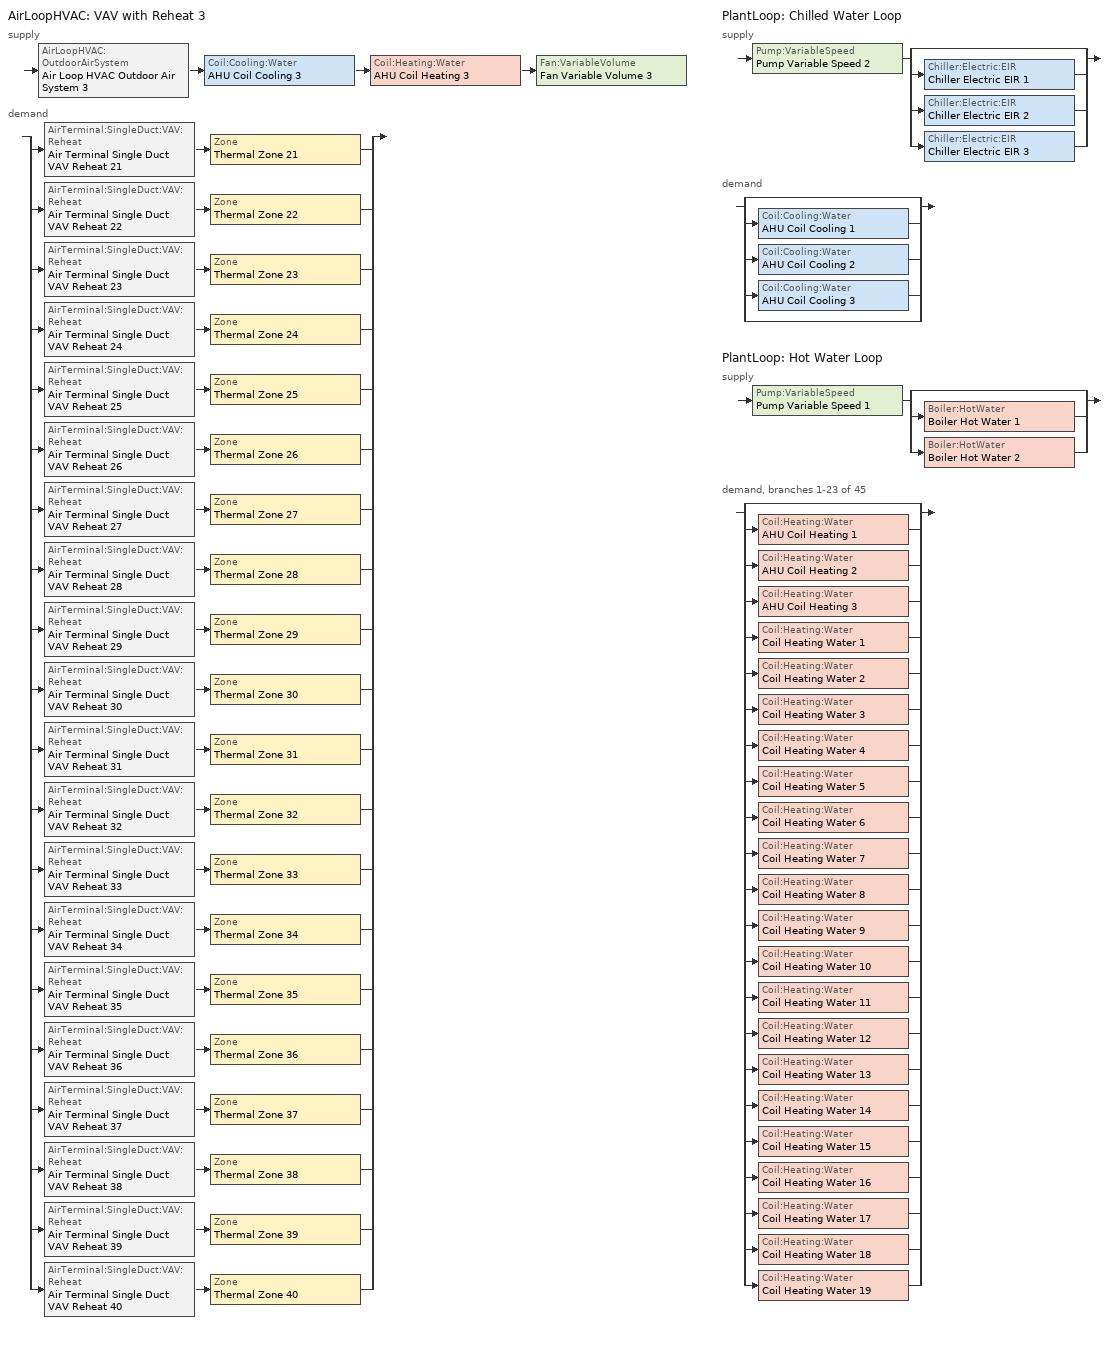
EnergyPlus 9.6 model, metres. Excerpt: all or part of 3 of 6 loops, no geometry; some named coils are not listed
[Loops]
AirLoopHVAC 'VAV with Reheat 3'
 supply: AirLoopHVAC:OutdoorAirSystem 'Air Loop HVAC Outdoor Air System 3' > Coil:Cooling:Water 'AHU Coil Cooling 3' > Coil:Heating:Water 'AHU Coil Heating 3' > Fan:VariableVolume 'Fan Variable Volume 3'
 demand: split
  | AirTerminal:SingleDuct:VAV:Reheat 'Air Terminal Single Duct VAV Reheat 21' > Zone 'Thermal Zone 21'
  | AirTerminal:SingleDuct:VAV:Reheat 'Air Terminal Single Duct VAV Reheat 22' > Zone 'Thermal Zone 22'
  | AirTerminal:SingleDuct:VAV:Reheat 'Air Terminal Single Duct VAV Reheat 23' > Zone 'Thermal Zone 23'
  | AirTerminal:SingleDuct:VAV:Reheat 'Air Terminal Single Duct VAV Reheat 24' > Zone 'Thermal Zone 24'
  | AirTerminal:SingleDuct:VAV:Reheat 'Air Terminal Single Duct VAV Reheat 25' > Zone 'Thermal Zone 25'
  | AirTerminal:SingleDuct:VAV:Reheat 'Air Terminal Single Duct VAV Reheat 26' > Zone 'Thermal Zone 26'
  | AirTerminal:SingleDuct:VAV:Reheat 'Air Terminal Single Duct VAV Reheat 27' > Zone 'Thermal Zone 27'
  | AirTerminal:SingleDuct:VAV:Reheat 'Air Terminal Single Duct VAV Reheat 28' > Zone 'Thermal Zone 28'
  | AirTerminal:SingleDuct:VAV:Reheat 'Air Terminal Single Duct VAV Reheat 29' > Zone 'Thermal Zone 29'
  | AirTerminal:SingleDuct:VAV:Reheat 'Air Terminal Single Duct VAV Reheat 30' > Zone 'Thermal Zone 30'
  | AirTerminal:SingleDuct:VAV:Reheat 'Air Terminal Single Duct VAV Reheat 31' > Zone 'Thermal Zone 31'
  | AirTerminal:SingleDuct:VAV:Reheat 'Air Terminal Single Duct VAV Reheat 32' > Zone 'Thermal Zone 32'
  | AirTerminal:SingleDuct:VAV:Reheat 'Air Terminal Single Duct VAV Reheat 33' > Zone 'Thermal Zone 33'
  | AirTerminal:SingleDuct:VAV:Reheat 'Air Terminal Single Duct VAV Reheat 34' > Zone 'Thermal Zone 34'
  | AirTerminal:SingleDuct:VAV:Reheat 'Air Terminal Single Duct VAV Reheat 35' > Zone 'Thermal Zone 35'
  | AirTerminal:SingleDuct:VAV:Reheat 'Air Terminal Single Duct VAV Reheat 36' > Zone 'Thermal Zone 36'
  | AirTerminal:SingleDuct:VAV:Reheat 'Air Terminal Single Duct VAV Reheat 37' > Zone 'Thermal Zone 37'
  | AirTerminal:SingleDuct:VAV:Reheat 'Air Terminal Single Duct VAV Reheat 38' > Zone 'Thermal Zone 38'
  | AirTerminal:SingleDuct:VAV:Reheat 'Air Terminal Single Duct VAV Reheat 39' > Zone 'Thermal Zone 39'
  | AirTerminal:SingleDuct:VAV:Reheat 'Air Terminal Single Duct VAV Reheat 40' > Zone 'Thermal Zone 40'
PlantLoop 'Chilled Water Loop'
 supply: Pump:VariableSpeed 'Pump Variable Speed 2' > split
  | bypass
  | Chiller:Electric:EIR 'Chiller Electric EIR 1'
  | Chiller:Electric:EIR 'Chiller Electric EIR 2'
  | Chiller:Electric:EIR 'Chiller Electric EIR 3'
 demand: split
  | bypass
  | Coil:Cooling:Water 'AHU Coil Cooling 1'
  | Coil:Cooling:Water 'AHU Coil Cooling 2'
  | Coil:Cooling:Water 'AHU Coil Cooling 3'
  | bypass
PlantLoop 'Hot Water Loop'
 supply: Pump:VariableSpeed 'Pump Variable Speed 1' > split
  | bypass
  | Boiler:HotWater 'Boiler Hot Water 1'
  | Boiler:HotWater 'Boiler Hot Water 2'
 demand, branches 1-23 of 45: split
  | bypass
  | Coil:Heating:Water 'AHU Coil Heating 1'
  | Coil:Heating:Water 'AHU Coil Heating 2'
  | Coil:Heating:Water 'AHU Coil Heating 3'
  | Coil:Heating:Water 'Coil Heating Water 1'
  | Coil:Heating:Water 'Coil Heating Water 2'
  | Coil:Heating:Water 'Coil Heating Water 3'
  | Coil:Heating:Water 'Coil Heating Water 4'
  | Coil:Heating:Water 'Coil Heating Water 5'
  | Coil:Heating:Water 'Coil Heating Water 6'
  | Coil:Heating:Water 'Coil Heating Water 7'
  | Coil:Heating:Water 'Coil Heating Water 8'
  | Coil:Heating:Water 'Coil Heating Water 9'
  | Coil:Heating:Water 'Coil Heating Water 10'
  | Coil:Heating:Water 'Coil Heating Water 11'
  | Coil:Heating:Water 'Coil Heating Water 12'
  | Coil:Heating:Water 'Coil Heating Water 13'
  | Coil:Heating:Water 'Coil Heating Water 14'
  | Coil:Heating:Water 'Coil Heating Water 15'
  | Coil:Heating:Water 'Coil Heating Water 16'
  | Coil:Heating:Water 'Coil Heating Water 17'
  | Coil:Heating:Water 'Coil Heating Water 18'
  | Coil:Heating:Water 'Coil Heating Water 19'
[Controller:MechanicalVentilation]
Controller Mechanical Ventilation 3: Availability Schedule=Always On Discrete; Demand Controlled Ventilation=No; System Outdoor Air Method=ZoneSum; Zone or ZoneList Name 1=Thermal Zone 21; Design Specification Outdoor Air Object Name 1=Ventilation 21; Zone or ZoneList Name 2=Thermal Zone 22; Design Specification Outdoor Air Object Name 2=Ventilation 22; Zone or ZoneList Name 3=Thermal Zone 23; Design Specification Outdoor Air Object Name 3=Ventilation 23; Zone or ZoneList Name 4=Thermal Zone 24; Design Specification Outdoor Air Object Name 4=Ventilation 24; Zone or ZoneList Name 5=Thermal Zone 25; Design Specification Outdoor Air Object Name 5=Ventilation 25; Zone or ZoneList Name 6=Thermal Zone 26; Design Specification Outdoor Air Object Name 6=Ventilation 26; Zone or ZoneList Name 7=Thermal Zone 27; Design Specification Outdoor Air Object Name 7=Ventilation 27; Zone or ZoneList Name 8=Thermal Zone 28; Design Specification Outdoor Air Object Name 8=Ventilation 28; Zone or ZoneList Name 9=Thermal Zone 29; Design Specification Outdoor Air Object Name 9=Ventilation 29; Zone or ZoneList Name 10=Thermal Zone 30; Design Specification Outdoor Air Object Name 10=Ventilation 30; Zone or ZoneList Name 11=Thermal Zone 31; Design Specification Outdoor Air Object Name 11=Ventilation 31; Zone or ZoneList Name 12=Thermal Zone 32; Design Specification Outdoor Air Object Name 12=Ventilation 32; Zone or ZoneList Name 13=Thermal Zone 33; Design Specification Outdoor Air Object Name 13=Ventilation 33; Zone or ZoneList Name 14=Thermal Zone 34; Design Specification Outdoor Air Object Name 14=Ventilation 34; Zone or ZoneList Name 15=Thermal Zone 35; Design Specification Outdoor Air Object Name 15=Ventilation 35; Zone or ZoneList Name 16=Thermal Zone 36; Design Specification Outdoor Air Object Name 16=Ventilation 36; Zone or ZoneList Name 17=Thermal Zone 37; Design Specification Outdoor Air Object Name 17=Ventilation 37; Zone or ZoneList Name 18=Thermal Zone 38; Design Specification Outdoor Air Object Name 18=Ventilation 38; Zone or ZoneList Name 19=Thermal Zone 39; Design Specification Outdoor Air Object Name 19=Ventilation 39; Zone or ZoneList Name 20=Thermal Zone 40; Design Specification Outdoor Air Object Name 20=Ventilation 40
[AirLoopHVAC]
VAV with Reheat 3: Design Supply Air Flow Rate m3/s=AutoSize; Design Return Air Flow Fraction of Supply Air Flow=1
[Sizing:System]
VAV with Reheat 3: Type of Load to Size On=Sensible; Design Outdoor Air Flow Rate m3/s=Autosize; Central Heating Maximum System Air Flow Ratio=0.3; Preheat Design Temperature C=7; Preheat Design Humidity Ratio kgWater/kgDryAir=0.008; Precool Design Temperature C=12.8; Precool Design Humidity Ratio kgWater/kgDryAir=0.008; Central Cooling Design Supply Air Temperature C=11.5; Central Heating Design Supply Air Temperature C=11.5; Type of Zone Sum to Use=NonCoincident; 100% Outdoor Air in Cooling=Yes; 100% Outdoor Air in Heating=Yes; Central Cooling Design Supply Air Humidity Ratio kgWater/kgDryAir=0.0085; Central Heating Design Supply Air Humidity Ratio kgWater/kgDryAir=0.008; Cooling Supply Air Flow Rate Method=DesignDay; Cooling Supply Air Flow Rate m3/s=0; Cooling Supply Air Flow Rate Per Floor Area m3/s-m2=0.00996765; Cooling Fraction of Autosized Cooling Supply Air Flow Rate=1; Cooling Supply Air Flow Rate Per Unit Cooling Capacity m3/s-W=3.94755e-05; Heating Supply Air Flow Rate Method=DesignDay; Heating Supply Air Flow Rate m3/s=0; Heating Supply Air Flow Rate Per Floor Area m3/s-m2=0.00996765; Heating Fraction of Autosized Heating Supply Air Flow Rate=1; Heating Fraction of Autosized Cooling Supply Air Flow Rate=1; Heating Supply Air Flow Rate Per Unit Heating Capacity m3/s-W=3.15882e-05; System Outdoor Air Method=ZoneSum; Zone Maximum Outdoor Air Fraction dimensionless=1; Cooling Design Capacity Method=CoolingDesignCapacity; Cooling Design Capacity W=Autosize; Cooling Design Capacity Per Floor Area W/m2=234.7; Fraction of Autosized Cooling Design Capacity=1; Heating Design Capacity Method=HeatingDesignCapacity; Heating Design Capacity W=Autosize; Heating Design Capacity Per Floor Area W/m2=157; Fraction of Autosized Heating Design Capacity=1; Central Cooling Capacity Control Method=OnOff; Occupant Diversity=Autosize
[Controller:WaterCoil] Control Variable=Temperature; Actuator Variable=Flow; Controller Convergence Tolerance deltaC=Autosize; Maximum Actuated Flow m3/s=Autosize; Minimum Actuated Flow m3/s=0
Name | Action
Controller Water Coil Cooling 3 | Reverse
Controller Water Coil Heating 3 | Normal
[Controller:OutdoorAir]
Controller Outdoor Air 3: Minimum Outdoor Air Flow Rate m3/s=0; Maximum Outdoor Air Flow Rate m3/s=Autosize; Economizer Control Type=DifferentialEnthalpy; Economizer Control Action Type=ModulateFlow; Economizer Maximum Limit Dry-Bulb Temperature C=28; Economizer Maximum Limit Enthalpy J/kg=64000; Economizer Minimum Limit Dry-Bulb Temperature C=-100; Lockout Type=NoLockout; Minimum Limit Type=FixedMinimum; Mechanical Ventilation Controller=Controller Mechanical Ventilation 3; High Humidity Control=No; Control High Indoor Humidity Based on Outdoor Humidity Ratio=Yes; Heat Recovery Bypass Control Type=BypassWhenWithinEconomizerLimits
[SetpointManager:MixedAir] Control Variable=Temperature
Name | Setpoint Node or NodeList
Node Air Deck Mixed 3 OS Default SPM | Node Air Deck Mixed 3
Node Air Deck Cooling 3 OS Default SPM | Node Air Deck Cooling 3
Node Air Deck Heating 3 OS Default SPM | Node Air Deck Heating 3
[Coil:Cooling:Water]
AHU Coil Cooling 3: Availability Schedule=Always On Discrete; Design Water Flow Rate m3/s=Autosize; Design Air Flow Rate m3/s=Autosize; Design Inlet Water Temperature C=Autosize; Design Inlet Air Temperature C=Autosize; Design Outlet Air Temperature C=Autosize; Design Inlet Air Humidity Ratio kgWater/kgDryAir=Autosize; Design Outlet Air Humidity Ratio kgWater/kgDryAir=Autosize; Type of Analysis=SimpleAnalysis; Heat Exchanger Configuration=CrossFlow
[Coil:Heating:Water] Availability Schedule=Always On Discrete; U-Factor Times Area Value W/K=Autosize; Maximum Water Flow Rate m3/s=Autosize; Performance Input Method=UFactorTimesAreaAndDesignWaterFlowRate; Rated Capacity W=Autosize; Rated Inlet Water Temperature C=82.2; Rated Inlet Air Temperature C=16.6; Rated Outlet Water Temperature C=71.1; Rated Outlet Air Temperature C=32.2; Rated Ratio for Air and Water Convection=0.5
AHU Coil Heating 3; Coil Heating Water 1; Coil Heating Water 2; Coil Heating Water 3; Coil Heating Water 4; Coil Heating Water 5; Coil Heating Water 6; Coil Heating Water 7; Coil Heating Water 8; Coil Heating Water 9; Coil Heating Water 10; Coil Heating Water 11; Coil Heating Water 12; Coil Heating Water 13; Coil Heating Water 14; Coil Heating Water 15; Coil Heating Water 16; Coil Heating Water 17; Coil Heating Water 18; Coil Heating Water 19
[Fan:VariableVolume]
Fan Variable Volume 3: Availability Schedule=Always On Discrete; Fan Total Efficiency=0.64; Pressure Rise Pa=470; Maximum Flow Rate m3/s=Autosize; Fan Power Minimum Flow Rate Input Method=FixedFlowRate; Fan Power Minimum Flow Fraction=0; Fan Power Minimum Air Flow Rate m3/s=0; Motor Efficiency=0.93; Motor In Airstream Fraction=1; Fan Power Coefficient 1=0.0407599; Fan Power Coefficient 2=0.088045; Fan Power Coefficient 3=-0.0729261; Fan Power Coefficient 4=0.94374; Fan Power Coefficient 5=0
[SetpointManager:Scheduled] Control Variable=Temperature
Name | Schedule | Setpoint Node or NodeList
Setpoint Manager Scheduled Air Duck 3 | Deck_Temperature 3 | Node Air Deck Supply 3
Setpoint Manager Scheduled Chilled Water Duck | Chilled_Water_Temperature | Node Chilled Water Deck Supply
Setpoint Manager Scheduled Hot Water Duck | Hot_Water_Temperature | Node Hot Water Deck Supply
[ZoneControl:Thermostat] Temperature Difference Between Cutout And Setpoint deltaC=0
Name | Zone or ZoneList | Control Type Schedule | Control 1
Thermal Zone 21 Thermostat | Thermal Zone 21 | Thermal Zone 21 Thermostat Schedule | Thermostat Setpoint Dual Setpoint 21
Thermal Zone 22 Thermostat | Thermal Zone 22 | Thermal Zone 22 Thermostat Schedule | Thermostat Setpoint Dual Setpoint 22
Thermal Zone 23 Thermostat | Thermal Zone 23 | Thermal Zone 23 Thermostat Schedule | Thermostat Setpoint Dual Setpoint 23
Thermal Zone 24 Thermostat | Thermal Zone 24 | Thermal Zone 24 Thermostat Schedule | Thermostat Setpoint Dual Setpoint 24
Thermal Zone 25 Thermostat | Thermal Zone 25 | Thermal Zone 25 Thermostat Schedule | Thermostat Setpoint Dual Setpoint 25
Thermal Zone 26 Thermostat | Thermal Zone 26 | Thermal Zone 26 Thermostat Schedule | Thermostat Setpoint Dual Setpoint 26
Thermal Zone 27 Thermostat | Thermal Zone 27 | Thermal Zone 27 Thermostat Schedule | Thermostat Setpoint Dual Setpoint 27
Thermal Zone 28 Thermostat | Thermal Zone 28 | Thermal Zone 28 Thermostat Schedule | Thermostat Setpoint Dual Setpoint 28
Thermal Zone 29 Thermostat | Thermal Zone 29 | Thermal Zone 29 Thermostat Schedule | Thermostat Setpoint Dual Setpoint 29
Thermal Zone 30 Thermostat | Thermal Zone 30 | Thermal Zone 30 Thermostat Schedule | Thermostat Setpoint Dual Setpoint 30
Thermal Zone 31 Thermostat | Thermal Zone 31 | Thermal Zone 31 Thermostat Schedule | Thermostat Setpoint Dual Setpoint 31
Thermal Zone 32 Thermostat | Thermal Zone 32 | Thermal Zone 32 Thermostat Schedule | Thermostat Setpoint Dual Setpoint 32
Thermal Zone 33 Thermostat | Thermal Zone 33 | Thermal Zone 33 Thermostat Schedule | Thermostat Setpoint Dual Setpoint 33
Thermal Zone 34 Thermostat | Thermal Zone 34 | Thermal Zone 34 Thermostat Schedule | Thermostat Setpoint Dual Setpoint 34
Thermal Zone 35 Thermostat | Thermal Zone 35 | Thermal Zone 35 Thermostat Schedule | Thermostat Setpoint Dual Setpoint 35
Thermal Zone 36 Thermostat | Thermal Zone 36 | Thermal Zone 36 Thermostat Schedule | Thermostat Setpoint Dual Setpoint 36
Thermal Zone 37 Thermostat | Thermal Zone 37 | Thermal Zone 37 Thermostat Schedule | Thermostat Setpoint Dual Setpoint 37
Thermal Zone 38 Thermostat | Thermal Zone 38 | Thermal Zone 38 Thermostat Schedule | Thermostat Setpoint Dual Setpoint 38
Thermal Zone 39 Thermostat | Thermal Zone 39 | Thermal Zone 39 Thermostat Schedule | Thermostat Setpoint Dual Setpoint 39
Thermal Zone 40 Thermostat | Thermal Zone 40 | Thermal Zone 40 Thermostat Schedule | Thermostat Setpoint Dual Setpoint 40
[ThermostatSetpoint:DualSetpoint]
Name | Heating Setpoint Temperature Schedule | Cooling Setpoint Temperature Schedule
Thermostat Setpoint Dual Setpoint 21 | HtgSetp 21 | ClgSetp 21
Thermostat Setpoint Dual Setpoint 22 | HtgSetp 22 | ClgSetp 22
Thermostat Setpoint Dual Setpoint 23 | HtgSetp 23 | ClgSetp 23
Thermostat Setpoint Dual Setpoint 24 | HtgSetp 24 | ClgSetp 24
Thermostat Setpoint Dual Setpoint 25 | HtgSetp 25 | ClgSetp 25
Thermostat Setpoint Dual Setpoint 26 | HtgSetp 26 | ClgSetp 26
Thermostat Setpoint Dual Setpoint 27 | HtgSetp 27 | ClgSetp 27
Thermostat Setpoint Dual Setpoint 28 | HtgSetp 28 | ClgSetp 28
Thermostat Setpoint Dual Setpoint 29 | HtgSetp 29 | ClgSetp 29
Thermostat Setpoint Dual Setpoint 30 | HtgSetp 30 | ClgSetp 30
Thermostat Setpoint Dual Setpoint 31 | HtgSetp 31 | ClgSetp 31
Thermostat Setpoint Dual Setpoint 32 | HtgSetp 32 | ClgSetp 32
Thermostat Setpoint Dual Setpoint 33 | HtgSetp 33 | ClgSetp 33
Thermostat Setpoint Dual Setpoint 34 | HtgSetp 34 | ClgSetp 34
Thermostat Setpoint Dual Setpoint 35 | HtgSetp 35 | ClgSetp 35
Thermostat Setpoint Dual Setpoint 36 | HtgSetp 36 | ClgSetp 36
Thermostat Setpoint Dual Setpoint 37 | HtgSetp 37 | ClgSetp 37
Thermostat Setpoint Dual Setpoint 38 | HtgSetp 38 | ClgSetp 38
Thermostat Setpoint Dual Setpoint 39 | HtgSetp 39 | ClgSetp 39
Thermostat Setpoint Dual Setpoint 40 | HtgSetp 40 | ClgSetp 40
[AirTerminal:SingleDuct:VAV:Reheat] Availability Schedule=Always On Discrete; Maximum Air Flow Rate m3/s=Autosize; Zone Minimum Air Flow Input Method=Constant; Constant Minimum Air Flow Fraction=0.3; Fixed Minimum Air Flow Rate m3/s=0; Maximum Hot Water or Steam Flow Rate m3/s=Autosize; Minimum Hot Water or Steam Flow Rate m3/s=0; Convergence Tolerance=0.001; Damper Heating Action=Normal; Maximum Flow per Zone Floor Area During Reheat m3/s-m2=Autocalculate; Maximum Flow Fraction During Reheat=Autocalculate; Maximum Reheat Air Temperature C=35
Name | Reheat Coil
Air Terminal Single Duct VAV Reheat 21 | Coil Heating Water 21
Air Terminal Single Duct VAV Reheat 22 | Coil Heating Water 22
Air Terminal Single Duct VAV Reheat 23 | Coil Heating Water 23
Air Terminal Single Duct VAV Reheat 24 | Coil Heating Water 24
Air Terminal Single Duct VAV Reheat 25 | Coil Heating Water 25
Air Terminal Single Duct VAV Reheat 26 | Coil Heating Water 26
Air Terminal Single Duct VAV Reheat 27 | Coil Heating Water 27
Air Terminal Single Duct VAV Reheat 28 | Coil Heating Water 28
Air Terminal Single Duct VAV Reheat 29 | Coil Heating Water 29
Air Terminal Single Duct VAV Reheat 30 | Coil Heating Water 30
Air Terminal Single Duct VAV Reheat 31 | Coil Heating Water 31
Air Terminal Single Duct VAV Reheat 32 | Coil Heating Water 32
Air Terminal Single Duct VAV Reheat 33 | Coil Heating Water 33
Air Terminal Single Duct VAV Reheat 34 | Coil Heating Water 34
Air Terminal Single Duct VAV Reheat 35 | Coil Heating Water 35
Air Terminal Single Duct VAV Reheat 36 | Coil Heating Water 36
Air Terminal Single Duct VAV Reheat 37 | Coil Heating Water 37
Air Terminal Single Duct VAV Reheat 38 | Coil Heating Water 38
Air Terminal Single Duct VAV Reheat 39 | Coil Heating Water 39
Air Terminal Single Duct VAV Reheat 40 | Coil Heating Water 40
[Zone equipment]
Thermal Zone 21: Air Terminal Single Duct VAV Reheat 21
Thermal Zone 22: Air Terminal Single Duct VAV Reheat 22
Thermal Zone 23: Air Terminal Single Duct VAV Reheat 23
Thermal Zone 24: Air Terminal Single Duct VAV Reheat 24
Thermal Zone 25: Air Terminal Single Duct VAV Reheat 25
Thermal Zone 26: Air Terminal Single Duct VAV Reheat 26
Thermal Zone 27: Air Terminal Single Duct VAV Reheat 27
Thermal Zone 28: Air Terminal Single Duct VAV Reheat 28
Thermal Zone 29: Air Terminal Single Duct VAV Reheat 29
Thermal Zone 30: Air Terminal Single Duct VAV Reheat 30
Thermal Zone 31: Air Terminal Single Duct VAV Reheat 31
Thermal Zone 32: Air Terminal Single Duct VAV Reheat 32
Thermal Zone 33: Air Terminal Single Duct VAV Reheat 33
Thermal Zone 34: Air Terminal Single Duct VAV Reheat 34
Thermal Zone 35: Air Terminal Single Duct VAV Reheat 35
Thermal Zone 36: Air Terminal Single Duct VAV Reheat 36
Thermal Zone 37: Air Terminal Single Duct VAV Reheat 37
Thermal Zone 38: Air Terminal Single Duct VAV Reheat 38
Thermal Zone 39: Air Terminal Single Duct VAV Reheat 39
Thermal Zone 40: Air Terminal Single Duct VAV Reheat 40
[Sizing:Zone] Zone Cooling Design Supply Air Temperature Input Method=SupplyAirTemperature; Zone Cooling Design Supply Air Temperature C=11.5; Zone Cooling Design Supply Air Temperature Difference deltaC=11.11; Zone Heating Design Supply Air Temperature Input Method=SupplyAirTemperature; Zone Heating Design Supply Air Temperature C=37.6; Zone Heating Design Supply Air Temperature Difference deltaC=11.11; Zone Cooling Design Supply Air Humidity Ratio kgWater/kgDryAir=0.0085; Zone Heating Design Supply Air Humidity Ratio kgWater/kgDryAir=0.008; Cooling Design Air Flow Method=DesignDay; Cooling Design Air Flow Rate m3/s=0; Cooling Minimum Air Flow per Zone Floor Area m3/s-m2=0.000762; Cooling Minimum Air Flow m3/s=0; Cooling Minimum Air Flow Fraction=0; Heating Design Air Flow Method=DesignDay; Heating Design Air Flow Rate m3/s=0; Heating Maximum Air Flow per Zone Floor Area m3/s-m2=0.002032; Heating Maximum Air Flow m3/s=0.141576; Heating Maximum Air Flow Fraction=0.3; Account for Dedicated Outdoor Air System=No
Name | Design Specification Outdoor Air Object
Thermal Zone 21 | Ventilation 21
Thermal Zone 22 | Ventilation 22
Thermal Zone 23 | Ventilation 23
Thermal Zone 24 | Ventilation 24
Thermal Zone 25 | Ventilation 25
Thermal Zone 26 | Ventilation 26
Thermal Zone 27 | Ventilation 27
Thermal Zone 28 | Ventilation 28
Thermal Zone 29 | Ventilation 29
Thermal Zone 30 | Ventilation 30
Thermal Zone 31 | Ventilation 31
Thermal Zone 32 | Ventilation 32
Thermal Zone 33 | Ventilation 33
Thermal Zone 34 | Ventilation 34
Thermal Zone 35 | Ventilation 35
Thermal Zone 36 | Ventilation 36
Thermal Zone 37 | Ventilation 37
Thermal Zone 38 | Ventilation 38
Thermal Zone 39 | Ventilation 39
Thermal Zone 40 | Ventilation 40
[DesignSpecification:OutdoorAir] Outdoor Air Method=Sum; Outdoor Air Flow per Person m3/s-person=0; Outdoor Air Flow per Zone Floor Area m3/s-m2=0; Outdoor Air Flow per Zone m3/s=0; Outdoor Air Flow Air Changes per Hour 1/hr=0.57
Ventilation 21; Ventilation 22; Ventilation 23; Ventilation 24; Ventilation 25; Ventilation 26; Ventilation 27; Ventilation 28; Ventilation 29; Ventilation 30; Ventilation 31; Ventilation 32; Ventilation 33; Ventilation 34; Ventilation 35; Ventilation 36; Ventilation 37; Ventilation 38; Ventilation 39; Ventilation 40
[Chiller:Electric:EIR] Reference Capacity W=Autosize; Reference Leaving Chilled Water Temperature C=6.67; Reference Entering Condenser Fluid Temperature C=29.4; Reference Chilled Water Flow Rate m3/s=Autosize; Reference Condenser Fluid Flow Rate m3/s=Autosize; Cooling Capacity Function of Temperature Curve=Curve Biquadratic 1; Electric Input to Cooling Output Ratio Function of Temperature Curve=Curve Biquadratic 2; Electric Input to Cooling Output Ratio Function of Part Load Ratio Curve=Curve Quadratic 1; Minimum Part Load Ratio=0.1; Maximum Part Load Ratio=1; Optimum Part Load Ratio=1; Minimum Unloading Ratio=0.2; Condenser Type=WaterCooled; Condenser Fan Power Ratio W/W=0; Fraction of Compressor Electric Consumption Rejected by Condenser=1; Leaving Chilled Water Lower Temperature Limit C=2; Chiller Flow Mode=NotModulated; Sizing Factor=1; Basin Heater Capacity W/K=0; Basin Heater Setpoint Temperature C=10; Condenser Heat Recovery Relative Capacity Fraction=1
Name | Reference COP W/W
Chiller Electric EIR 1 | 3.5
Chiller Electric EIR 2 | 4.5
Chiller Electric EIR 3 | 5.5
[PlantEquipmentList]
Chilled Water Loop Cooling Equipment List: Chiller:Electric:EIR, Chiller Electric EIR 1, Chiller:Electric:EIR, Chiller Electric EIR 2, Chiller:Electric:EIR, Chiller Electric EIR 3
Hot Water Loop Heating Equipment List: Boiler:HotWater, Boiler Hot Water 1, Boiler:HotWater, Boiler Hot Water 2
[PlantLoop] Fluid Type=Water; Load Distribution Scheme=Optimal; Plant Loop Demand Calculation Scheme=SingleSetpoint
Name | Plant Equipment Operation Scheme | Maximum Loop Temperature C | Minimum Loop Temperature C | Maximum Loop Flow Rate m3/s | Minimum Loop Flow Rate m3/s | Plant Loop Volume m3 | Maximum Loop Temperature | Minimum Loop Temperature | Maximum Loop Flow Rate | Minimum Loop Flow Rate | Plant Loop Volume
Chilled Water Loop | Chilled Water Loop Operation Schemes | 100 | 0 | Autosize | 0 | Autocalculate
Hot Water Loop | Hot Water Loop Operation Schemes |  |  |  |  |  | 100 | 0 | Autosize | 0 | Autocalculate
[Sizing:Plant] Sizing Option=NonCoincident; Zone Timesteps in Averaging Window=1; Coincident Sizing Factor Mode=None
Name | Loop Type | Design Loop Exit Temperature C | Loop Design Temperature Difference deltaC | Design Loop Exit Temperature | Loop Design Temperature Difference
Chilled Water Loop | Cooling | 6.7 | 6.7
Hot Water Loop | Heating |  |  | 67 | 11
[Pump:VariableSpeed] Design Maximum Flow Rate m3/s=Autosize; Design Power Consumption W=Autosize; Motor Efficiency=0.8; Fraction of Motor Inefficiencies to Fluid Stream=0; Coefficient 1 of the Part Load Performance Curve=0; Coefficient 2 of the Part Load Performance Curve=1; Coefficient 3 of the Part Load Performance Curve=0; Coefficient 4 of the Part Load Performance Curve=0; Pump Control Type=Intermittent; Skin Loss Radiative Fraction=0.5; Design Power Sizing Method=PowerPerFlowPerPressure; Design Minimum Flow Rate Fraction=0
Name | Design Pump Head Pa | Design Minimum Flow Rate m3/s | Design Electric Power per Unit Flow Rate W/(m3/s) | Design Shaft Power per Unit Flow Rate per Unit Head W/((m3/s)-Pa) | Design Minimum Flow Rate | Design Electric Power per Unit Flow Rate | Design Shaft Power per Unit Flow Rate per Unit Head
Pump Variable Speed 2 | 179352 | 0 | 348701.1 | 1.28205
Pump Variable Speed 1 | 180000 |  |  |  | 0 | 348701.1 | 1.28205
[PlantEquipmentOperationSchemes] Control Scheme Schedule Name 1=Always On Discrete
Name | Control Scheme Object Type 1 | Control Scheme Name 1
Chilled Water Loop Operation Schemes | PlantEquipmentOperation:CoolingLoad | Chilled Water Loop Cooling Operation Scheme
Hot Water Loop Operation Schemes | PlantEquipmentOperation:HeatingLoad | Hot Water Loop Heating Operation Scheme
[PlantEquipmentOperation:CoolingLoad]
Chilled Water Loop Cooling Operation Scheme: Load Range Lower Limit 1=0; Load Range Upper Limit 1=1000000000; Range Equipment List Name 1=Chilled Water Loop Cooling Equipment List
[Boiler:HotWater] Fuel Type=Coal; Nominal Capacity W=Autosize; Efficiency Curve Temperature Evaluation Variable=LeavingBoiler; Normalized Boiler Efficiency Curve=Boiler Efficiency; Design Water Flow Rate m3/s=Autosize; Minimum Part Load Ratio=0; Maximum Part Load Ratio=1; Optimum Part Load Ratio=1; Water Outlet Upper Temperature Limit C=99; Boiler Flow Mode=NotModulated; Parasitic Electric Load W=0; Sizing Factor=1
Name | Nominal Thermal Efficiency
Boiler Hot Water 1 | 0.7
Boiler Hot Water 2 | 0.85
[PlantEquipmentOperation:HeatingLoad]
Hot Water Loop Heating Operation Scheme: Load Range Lower Limit 1=0; Load Range Upper Limit 1=1000000000; Range Equipment List Name 1=Hot Water Loop Heating Equipment List
[Schedule:Day:Interval]
HtgSetp Summer Design Day 21; HtgSetp Summer Design Day 22; HtgSetp Summer Design Day 23; HtgSetp Summer Design Day 24; HtgSetp Summer Design Day 25; HtgSetp Summer Design Day 26; HtgSetp Summer Design Day 27; HtgSetp Summer Design Day 28; HtgSetp Summer Design Day 29; HtgSetp Summer Design Day 30; HtgSetp Summer Design Day 31; HtgSetp Summer Design Day 32; HtgSetp Summer Design Day 33; HtgSetp Summer Design Day 34; HtgSetp Summer Design Day 35; HtgSetp Summer Design Day 36; HtgSetp Summer Design Day 37; HtgSetp Summer Design Day 38; HtgSetp Summer Design Day 39; HtgSetp Summer Design Day 40: No, 24:00, 15.6
HtgSetp Winter Design Day 21; HtgSetp Winter Design Day 22; HtgSetp Winter Design Day 23; HtgSetp Winter Design Day 24; HtgSetp Winter Design Day 25; HtgSetp Winter Design Day 26; HtgSetp Winter Design Day 27; HtgSetp Winter Design Day 28; HtgSetp Winter Design Day 29; HtgSetp Winter Design Day 30; HtgSetp Winter Design Day 31; HtgSetp Winter Design Day 32; HtgSetp Winter Design Day 33; HtgSetp Winter Design Day 34; HtgSetp Winter Design Day 35; HtgSetp Winter Design Day 36; HtgSetp Winter Design Day 37; HtgSetp Winter Design Day 38; HtgSetp Winter Design Day 39; HtgSetp Winter Design Day 40: No, 24:00, 21
ClgSetp Summer Design Day 21; ClgSetp Summer Design Day 22; ClgSetp Summer Design Day 23; ClgSetp Summer Design Day 24; ClgSetp Summer Design Day 25; ClgSetp Summer Design Day 26; ClgSetp Summer Design Day 27; ClgSetp Summer Design Day 28; ClgSetp Summer Design Day 29; ClgSetp Summer Design Day 30; ClgSetp Summer Design Day 31; ClgSetp Summer Design Day 32; ClgSetp Summer Design Day 33; ClgSetp Summer Design Day 34; ClgSetp Summer Design Day 35; ClgSetp Summer Design Day 36; ClgSetp Summer Design Day 37; ClgSetp Summer Design Day 38; ClgSetp Summer Design Day 39; ClgSetp Summer Design Day 40: No, 06:00, 26.7, 22:00, 24, 24:00, 26.7
ClgSetp Winter Design Day 21; ClgSetp Winter Design Day 22; ClgSetp Winter Design Day 23; ClgSetp Winter Design Day 24; ClgSetp Winter Design Day 25; ClgSetp Winter Design Day 26; ClgSetp Winter Design Day 27; ClgSetp Winter Design Day 28; ClgSetp Winter Design Day 29; ClgSetp Winter Design Day 30; ClgSetp Winter Design Day 31; ClgSetp Winter Design Day 32; ClgSetp Winter Design Day 33; ClgSetp Winter Design Day 34; ClgSetp Winter Design Day 35; ClgSetp Winter Design Day 36; ClgSetp Winter Design Day 37; ClgSetp Winter Design Day 38; ClgSetp Winter Design Day 39; ClgSetp Winter Design Day 40: No, 24:00, 26.7
ClgSetp Default Schedule 21; ClgSetp Default Schedule 22; ClgSetp Default Schedule 23; ClgSetp Default Schedule 24; ClgSetp Default Schedule 25; ClgSetp Default Schedule 26; ClgSetp Default Schedule 27; ClgSetp Default Schedule 28; ClgSetp Default Schedule 29; ClgSetp Default Schedule 30; ClgSetp Default Schedule 31; ClgSetp Default Schedule 32; ClgSetp Default Schedule 33; ClgSetp Default Schedule 34; ClgSetp Default Schedule 35; ClgSetp Default Schedule 36; ClgSetp Default Schedule 37; ClgSetp Default Schedule 38; ClgSetp Default Schedule 39; ClgSetp Default Schedule 40: Temperature 37, No, 01:00, 28, 02:00, 28, 03:00, 28, 04:00, 28, 05:00, 28, 06:00, 28, 07:00, 28, 08:00, 28, 09:00, 28, 10:00, 28, 11:00, 26, 12:00, 26, 13:00, 26, 14:00, 26, 15:00, 26, 16:00, 26, 17:00, 26, 18:00, 26, 19:00, 26, 20:00, 26, 21:00, 26, 22:00, 26, 23:00, 28, 24:00, 28
HtgSetp Default Schedule 21; HtgSetp Default Schedule 22; HtgSetp Default Schedule 23; HtgSetp Default Schedule 24; HtgSetp Default Schedule 25; HtgSetp Default Schedule 26; HtgSetp Default Schedule 27; HtgSetp Default Schedule 28; HtgSetp Default Schedule 29; HtgSetp Default Schedule 30; HtgSetp Default Schedule 31; HtgSetp Default Schedule 32; HtgSetp Default Schedule 33; HtgSetp Default Schedule 34; HtgSetp Default Schedule 35; HtgSetp Default Schedule 36; HtgSetp Default Schedule 37; HtgSetp Default Schedule 38; HtgSetp Default Schedule 39; HtgSetp Default Schedule 40: Temperature 36, No, 01:00, 16, 02:00, 16, 03:00, 16, 04:00, 16, 05:00, 16, 06:00, 16, 07:00, 16, 08:00, 16, 09:00, 16, 10:00, 16, 11:00, 22, 12:00, 22, 13:00, 22, 14:00, 22, 15:00, 22, 16:00, 22, 17:00, 22, 18:00, 22, 19:00, 22, 20:00, 22, 21:00, 22, 22:00, 22, 23:00, 16, 24:00, 16
Deck_Temperature_Default 3; Deck_Temperature_Summer_Design_Day 3; Deck_Temperature_Winter_Design_Day 3: No, 24:00, 11.5
Chilled_Water_Temperature_Default; Chilled_Water_Temperature_Summer_Design_Day; Chilled_Water_Temperature_Winter_Design_Day: No, 24:00, 6.7
Hot_Water_Temperature_Default; Hot_Water_Temperature_Summer_Design_Day; Hot_Water_Temperature_Winter_Design_Day: No, 24:00, 67
[Schedule:Week:Daily]
HtgSetp 21 Week Rule - Jan1-Dec31: HtgSetp Default Schedule 21, HtgSetp Default Schedule 21, HtgSetp Default Schedule 21, HtgSetp Default Schedule 21, HtgSetp Default Schedule 21, HtgSetp Default Schedule 21, HtgSetp Default Schedule 21, HtgSetp Default Schedule 21, HtgSetp Summer Design Day 21, HtgSetp Winter Design Day 21, HtgSetp Default Schedule 21, HtgSetp Default Schedule 21
ClgSetp 21 Week Rule - Jan1-Dec31: ClgSetp Default Schedule 21, ClgSetp Default Schedule 21, ClgSetp Default Schedule 21, ClgSetp Default Schedule 21, ClgSetp Default Schedule 21, ClgSetp Default Schedule 21, ClgSetp Default Schedule 21, ClgSetp Default Schedule 21, ClgSetp Summer Design Day 21, ClgSetp Winter Design Day 21, ClgSetp Default Schedule 21, ClgSetp Default Schedule 21
HtgSetp 22 Week Rule - Jan1-Dec31: HtgSetp Default Schedule 22, HtgSetp Default Schedule 22, HtgSetp Default Schedule 22, HtgSetp Default Schedule 22, HtgSetp Default Schedule 22, HtgSetp Default Schedule 22, HtgSetp Default Schedule 22, HtgSetp Default Schedule 22, HtgSetp Summer Design Day 22, HtgSetp Winter Design Day 22, HtgSetp Default Schedule 22, HtgSetp Default Schedule 22
ClgSetp 22 Week Rule - Jan1-Dec31: ClgSetp Default Schedule 22, ClgSetp Default Schedule 22, ClgSetp Default Schedule 22, ClgSetp Default Schedule 22, ClgSetp Default Schedule 22, ClgSetp Default Schedule 22, ClgSetp Default Schedule 22, ClgSetp Default Schedule 22, ClgSetp Summer Design Day 22, ClgSetp Winter Design Day 22, ClgSetp Default Schedule 22, ClgSetp Default Schedule 22
HtgSetp 23 Week Rule - Jan1-Dec31: HtgSetp Default Schedule 23, HtgSetp Default Schedule 23, HtgSetp Default Schedule 23, HtgSetp Default Schedule 23, HtgSetp Default Schedule 23, HtgSetp Default Schedule 23, HtgSetp Default Schedule 23, HtgSetp Default Schedule 23, HtgSetp Summer Design Day 23, HtgSetp Winter Design Day 23, HtgSetp Default Schedule 23, HtgSetp Default Schedule 23
ClgSetp 23 Week Rule - Jan1-Dec31: ClgSetp Default Schedule 23, ClgSetp Default Schedule 23, ClgSetp Default Schedule 23, ClgSetp Default Schedule 23, ClgSetp Default Schedule 23, ClgSetp Default Schedule 23, ClgSetp Default Schedule 23, ClgSetp Default Schedule 23, ClgSetp Summer Design Day 23, ClgSetp Winter Design Day 23, ClgSetp Default Schedule 23, ClgSetp Default Schedule 23
HtgSetp 24 Week Rule - Jan1-Dec31: HtgSetp Default Schedule 24, HtgSetp Default Schedule 24, HtgSetp Default Schedule 24, HtgSetp Default Schedule 24, HtgSetp Default Schedule 24, HtgSetp Default Schedule 24, HtgSetp Default Schedule 24, HtgSetp Default Schedule 24, HtgSetp Summer Design Day 24, HtgSetp Winter Design Day 24, HtgSetp Default Schedule 24, HtgSetp Default Schedule 24
ClgSetp 24 Week Rule - Jan1-Dec31: ClgSetp Default Schedule 24, ClgSetp Default Schedule 24, ClgSetp Default Schedule 24, ClgSetp Default Schedule 24, ClgSetp Default Schedule 24, ClgSetp Default Schedule 24, ClgSetp Default Schedule 24, ClgSetp Default Schedule 24, ClgSetp Summer Design Day 24, ClgSetp Winter Design Day 24, ClgSetp Default Schedule 24, ClgSetp Default Schedule 24
HtgSetp 25 Week Rule - Jan1-Dec31: HtgSetp Default Schedule 25, HtgSetp Default Schedule 25, HtgSetp Default Schedule 25, HtgSetp Default Schedule 25, HtgSetp Default Schedule 25, HtgSetp Default Schedule 25, HtgSetp Default Schedule 25, HtgSetp Default Schedule 25, HtgSetp Summer Design Day 25, HtgSetp Winter Design Day 25, HtgSetp Default Schedule 25, HtgSetp Default Schedule 25
ClgSetp 25 Week Rule - Jan1-Dec31: ClgSetp Default Schedule 25, ClgSetp Default Schedule 25, ClgSetp Default Schedule 25, ClgSetp Default Schedule 25, ClgSetp Default Schedule 25, ClgSetp Default Schedule 25, ClgSetp Default Schedule 25, ClgSetp Default Schedule 25, ClgSetp Summer Design Day 25, ClgSetp Winter Design Day 25, ClgSetp Default Schedule 25, ClgSetp Default Schedule 25
HtgSetp 26 Week Rule - Jan1-Dec31: HtgSetp Default Schedule 26, HtgSetp Default Schedule 26, HtgSetp Default Schedule 26, HtgSetp Default Schedule 26, HtgSetp Default Schedule 26, HtgSetp Default Schedule 26, HtgSetp Default Schedule 26, HtgSetp Default Schedule 26, HtgSetp Summer Design Day 26, HtgSetp Winter Design Day 26, HtgSetp Default Schedule 26, HtgSetp Default Schedule 26
ClgSetp 26 Week Rule - Jan1-Dec31: ClgSetp Default Schedule 26, ClgSetp Default Schedule 26, ClgSetp Default Schedule 26, ClgSetp Default Schedule 26, ClgSetp Default Schedule 26, ClgSetp Default Schedule 26, ClgSetp Default Schedule 26, ClgSetp Default Schedule 26, ClgSetp Summer Design Day 26, ClgSetp Winter Design Day 26, ClgSetp Default Schedule 26, ClgSetp Default Schedule 26
HtgSetp 27 Week Rule - Jan1-Dec31: HtgSetp Default Schedule 27, HtgSetp Default Schedule 27, HtgSetp Default Schedule 27, HtgSetp Default Schedule 27, HtgSetp Default Schedule 27, HtgSetp Default Schedule 27, HtgSetp Default Schedule 27, HtgSetp Default Schedule 27, HtgSetp Summer Design Day 27, HtgSetp Winter Design Day 27, HtgSetp Default Schedule 27, HtgSetp Default Schedule 27
ClgSetp 27 Week Rule - Jan1-Dec31: ClgSetp Default Schedule 27, ClgSetp Default Schedule 27, ClgSetp Default Schedule 27, ClgSetp Default Schedule 27, ClgSetp Default Schedule 27, ClgSetp Default Schedule 27, ClgSetp Default Schedule 27, ClgSetp Default Schedule 27, ClgSetp Summer Design Day 27, ClgSetp Winter Design Day 27, ClgSetp Default Schedule 27, ClgSetp Default Schedule 27
HtgSetp 28 Week Rule - Jan1-Dec31: HtgSetp Default Schedule 28, HtgSetp Default Schedule 28, HtgSetp Default Schedule 28, HtgSetp Default Schedule 28, HtgSetp Default Schedule 28, HtgSetp Default Schedule 28, HtgSetp Default Schedule 28, HtgSetp Default Schedule 28, HtgSetp Summer Design Day 28, HtgSetp Winter Design Day 28, HtgSetp Default Schedule 28, HtgSetp Default Schedule 28
ClgSetp 28 Week Rule - Jan1-Dec31: ClgSetp Default Schedule 28, ClgSetp Default Schedule 28, ClgSetp Default Schedule 28, ClgSetp Default Schedule 28, ClgSetp Default Schedule 28, ClgSetp Default Schedule 28, ClgSetp Default Schedule 28, ClgSetp Default Schedule 28, ClgSetp Summer Design Day 28, ClgSetp Winter Design Day 28, ClgSetp Default Schedule 28, ClgSetp Default Schedule 28
HtgSetp 29 Week Rule - Jan1-Dec31: HtgSetp Default Schedule 29, HtgSetp Default Schedule 29, HtgSetp Default Schedule 29, HtgSetp Default Schedule 29, HtgSetp Default Schedule 29, HtgSetp Default Schedule 29, HtgSetp Default Schedule 29, HtgSetp Default Schedule 29, HtgSetp Summer Design Day 29, HtgSetp Winter Design Day 29, HtgSetp Default Schedule 29, HtgSetp Default Schedule 29
ClgSetp 29 Week Rule - Jan1-Dec31: ClgSetp Default Schedule 29, ClgSetp Default Schedule 29, ClgSetp Default Schedule 29, ClgSetp Default Schedule 29, ClgSetp Default Schedule 29, ClgSetp Default Schedule 29, ClgSetp Default Schedule 29, ClgSetp Default Schedule 29, ClgSetp Summer Design Day 29, ClgSetp Winter Design Day 29, ClgSetp Default Schedule 29, ClgSetp Default Schedule 29
HtgSetp 30 Week Rule - Jan1-Dec31: HtgSetp Default Schedule 30, HtgSetp Default Schedule 30, HtgSetp Default Schedule 30, HtgSetp Default Schedule 30, HtgSetp Default Schedule 30, HtgSetp Default Schedule 30, HtgSetp Default Schedule 30, HtgSetp Default Schedule 30, HtgSetp Summer Design Day 30, HtgSetp Winter Design Day 30, HtgSetp Default Schedule 30, HtgSetp Default Schedule 30
ClgSetp 30 Week Rule - Jan1-Dec31: ClgSetp Default Schedule 30, ClgSetp Default Schedule 30, ClgSetp Default Schedule 30, ClgSetp Default Schedule 30, ClgSetp Default Schedule 30, ClgSetp Default Schedule 30, ClgSetp Default Schedule 30, ClgSetp Default Schedule 30, ClgSetp Summer Design Day 30, ClgSetp Winter Design Day 30, ClgSetp Default Schedule 30, ClgSetp Default Schedule 30
HtgSetp 31 Week Rule - Jan1-Dec31: HtgSetp Default Schedule 31, HtgSetp Default Schedule 31, HtgSetp Default Schedule 31, HtgSetp Default Schedule 31, HtgSetp Default Schedule 31, HtgSetp Default Schedule 31, HtgSetp Default Schedule 31, HtgSetp Default Schedule 31, HtgSetp Summer Design Day 31, HtgSetp Winter Design Day 31, HtgSetp Default Schedule 31, HtgSetp Default Schedule 31
ClgSetp 31 Week Rule - Jan1-Dec31: ClgSetp Default Schedule 31, ClgSetp Default Schedule 31, ClgSetp Default Schedule 31, ClgSetp Default Schedule 31, ClgSetp Default Schedule 31, ClgSetp Default Schedule 31, ClgSetp Default Schedule 31, ClgSetp Default Schedule 31, ClgSetp Summer Design Day 31, ClgSetp Winter Design Day 31, ClgSetp Default Schedule 31, ClgSetp Default Schedule 31
HtgSetp 32 Week Rule - Jan1-Dec31: HtgSetp Default Schedule 32, HtgSetp Default Schedule 32, HtgSetp Default Schedule 32, HtgSetp Default Schedule 32, HtgSetp Default Schedule 32, HtgSetp Default Schedule 32, HtgSetp Default Schedule 32, HtgSetp Default Schedule 32, HtgSetp Summer Design Day 32, HtgSetp Winter Design Day 32, HtgSetp Default Schedule 32, HtgSetp Default Schedule 32
ClgSetp 32 Week Rule - Jan1-Dec31: ClgSetp Default Schedule 32, ClgSetp Default Schedule 32, ClgSetp Default Schedule 32, ClgSetp Default Schedule 32, ClgSetp Default Schedule 32, ClgSetp Default Schedule 32, ClgSetp Default Schedule 32, ClgSetp Default Schedule 32, ClgSetp Summer Design Day 32, ClgSetp Winter Design Day 32, ClgSetp Default Schedule 32, ClgSetp Default Schedule 32
HtgSetp 33 Week Rule - Jan1-Dec31: HtgSetp Default Schedule 33, HtgSetp Default Schedule 33, HtgSetp Default Schedule 33, HtgSetp Default Schedule 33, HtgSetp Default Schedule 33, HtgSetp Default Schedule 33, HtgSetp Default Schedule 33, HtgSetp Default Schedule 33, HtgSetp Summer Design Day 33, HtgSetp Winter Design Day 33, HtgSetp Default Schedule 33, HtgSetp Default Schedule 33
ClgSetp 33 Week Rule - Jan1-Dec31: ClgSetp Default Schedule 33, ClgSetp Default Schedule 33, ClgSetp Default Schedule 33, ClgSetp Default Schedule 33, ClgSetp Default Schedule 33, ClgSetp Default Schedule 33, ClgSetp Default Schedule 33, ClgSetp Default Schedule 33, ClgSetp Summer Design Day 33, ClgSetp Winter Design Day 33, ClgSetp Default Schedule 33, ClgSetp Default Schedule 33
HtgSetp 34 Week Rule - Jan1-Dec31: HtgSetp Default Schedule 34, HtgSetp Default Schedule 34, HtgSetp Default Schedule 34, HtgSetp Default Schedule 34, HtgSetp Default Schedule 34, HtgSetp Default Schedule 34, HtgSetp Default Schedule 34, HtgSetp Default Schedule 34, HtgSetp Summer Design Day 34, HtgSetp Winter Design Day 34, HtgSetp Default Schedule 34, HtgSetp Default Schedule 34
ClgSetp 34 Week Rule - Jan1-Dec31: ClgSetp Default Schedule 34, ClgSetp Default Schedule 34, ClgSetp Default Schedule 34, ClgSetp Default Schedule 34, ClgSetp Default Schedule 34, ClgSetp Default Schedule 34, ClgSetp Default Schedule 34, ClgSetp Default Schedule 34, ClgSetp Summer Design Day 34, ClgSetp Winter Design Day 34, ClgSetp Default Schedule 34, ClgSetp Default Schedule 34
HtgSetp 35 Week Rule - Jan1-Dec31: HtgSetp Default Schedule 35, HtgSetp Default Schedule 35, HtgSetp Default Schedule 35, HtgSetp Default Schedule 35, HtgSetp Default Schedule 35, HtgSetp Default Schedule 35, HtgSetp Default Schedule 35, HtgSetp Default Schedule 35, HtgSetp Summer Design Day 35, HtgSetp Winter Design Day 35, HtgSetp Default Schedule 35, HtgSetp Default Schedule 35
ClgSetp 35 Week Rule - Jan1-Dec31: ClgSetp Default Schedule 35, ClgSetp Default Schedule 35, ClgSetp Default Schedule 35, ClgSetp Default Schedule 35, ClgSetp Default Schedule 35, ClgSetp Default Schedule 35, ClgSetp Default Schedule 35, ClgSetp Default Schedule 35, ClgSetp Summer Design Day 35, ClgSetp Winter Design Day 35, ClgSetp Default Schedule 35, ClgSetp Default Schedule 35
HtgSetp 36 Week Rule - Jan1-Dec31: HtgSetp Default Schedule 36, HtgSetp Default Schedule 36, HtgSetp Default Schedule 36, HtgSetp Default Schedule 36, HtgSetp Default Schedule 36, HtgSetp Default Schedule 36, HtgSetp Default Schedule 36, HtgSetp Default Schedule 36, HtgSetp Summer Design Day 36, HtgSetp Winter Design Day 36, HtgSetp Default Schedule 36, HtgSetp Default Schedule 36
ClgSetp 36 Week Rule - Jan1-Dec31: ClgSetp Default Schedule 36, ClgSetp Default Schedule 36, ClgSetp Default Schedule 36, ClgSetp Default Schedule 36, ClgSetp Default Schedule 36, ClgSetp Default Schedule 36, ClgSetp Default Schedule 36, ClgSetp Default Schedule 36, ClgSetp Summer Design Day 36, ClgSetp Winter Design Day 36, ClgSetp Default Schedule 36, ClgSetp Default Schedule 36
HtgSetp 37 Week Rule - Jan1-Dec31: HtgSetp Default Schedule 37, HtgSetp Default Schedule 37, HtgSetp Default Schedule 37, HtgSetp Default Schedule 37, HtgSetp Default Schedule 37, HtgSetp Default Schedule 37, HtgSetp Default Schedule 37, HtgSetp Default Schedule 37, HtgSetp Summer Design Day 37, HtgSetp Winter Design Day 37, HtgSetp Default Schedule 37, HtgSetp Default Schedule 37
ClgSetp 37 Week Rule - Jan1-Dec31: ClgSetp Default Schedule 37, ClgSetp Default Schedule 37, ClgSetp Default Schedule 37, ClgSetp Default Schedule 37, ClgSetp Default Schedule 37, ClgSetp Default Schedule 37, ClgSetp Default Schedule 37, ClgSetp Default Schedule 37, ClgSetp Summer Design Day 37, ClgSetp Winter Design Day 37, ClgSetp Default Schedule 37, ClgSetp Default Schedule 37
HtgSetp 38 Week Rule - Jan1-Dec31: HtgSetp Default Schedule 38, HtgSetp Default Schedule 38, HtgSetp Default Schedule 38, HtgSetp Default Schedule 38, HtgSetp Default Schedule 38, HtgSetp Default Schedule 38, HtgSetp Default Schedule 38, HtgSetp Default Schedule 38, HtgSetp Summer Design Day 38, HtgSetp Winter Design Day 38, HtgSetp Default Schedule 38, HtgSetp Default Schedule 38
ClgSetp 38 Week Rule - Jan1-Dec31: ClgSetp Default Schedule 38, ClgSetp Default Schedule 38, ClgSetp Default Schedule 38, ClgSetp Default Schedule 38, ClgSetp Default Schedule 38, ClgSetp Default Schedule 38, ClgSetp Default Schedule 38, ClgSetp Default Schedule 38, ClgSetp Summer Design Day 38, ClgSetp Winter Design Day 38, ClgSetp Default Schedule 38, ClgSetp Default Schedule 38
HtgSetp 39 Week Rule - Jan1-Dec31: HtgSetp Default Schedule 39, HtgSetp Default Schedule 39, HtgSetp Default Schedule 39, HtgSetp Default Schedule 39, HtgSetp Default Schedule 39, HtgSetp Default Schedule 39, HtgSetp Default Schedule 39, HtgSetp Default Schedule 39, HtgSetp Summer Design Day 39, HtgSetp Winter Design Day 39, HtgSetp Default Schedule 39, HtgSetp Default Schedule 39
ClgSetp 39 Week Rule - Jan1-Dec31: ClgSetp Default Schedule 39, ClgSetp Default Schedule 39, ClgSetp Default Schedule 39, ClgSetp Default Schedule 39, ClgSetp Default Schedule 39, ClgSetp Default Schedule 39, ClgSetp Default Schedule 39, ClgSetp Default Schedule 39, ClgSetp Summer Design Day 39, ClgSetp Winter Design Day 39, ClgSetp Default Schedule 39, ClgSetp Default Schedule 39
HtgSetp 40 Week Rule - Jan1-Dec31: HtgSetp Default Schedule 40, HtgSetp Default Schedule 40, HtgSetp Default Schedule 40, HtgSetp Default Schedule 40, HtgSetp Default Schedule 40, HtgSetp Default Schedule 40, HtgSetp Default Schedule 40, HtgSetp Default Schedule 40, HtgSetp Summer Design Day 40, HtgSetp Winter Design Day 40, HtgSetp Default Schedule 40, HtgSetp Default Schedule 40
ClgSetp 40 Week Rule - Jan1-Dec31: ClgSetp Default Schedule 40, ClgSetp Default Schedule 40, ClgSetp Default Schedule 40, ClgSetp Default Schedule 40, ClgSetp Default Schedule 40, ClgSetp Default Schedule 40, ClgSetp Default Schedule 40, ClgSetp Default Schedule 40, ClgSetp Summer Design Day 40, ClgSetp Winter Design Day 40, ClgSetp Default Schedule 40, ClgSetp Default Schedule 40
Deck_Temperature 3 Week Rule - Jan1-Dec31: Deck_Temperature_Default 3, Deck_Temperature_Default 3, Deck_Temperature_Default 3, Deck_Temperature_Default 3, Deck_Temperature_Default 3, Deck_Temperature_Default 3, Deck_Temperature_Default 3, Deck_Temperature_Default 3, Deck_Temperature_Summer_Design_Day 3, Deck_Temperature_Winter_Design_Day 3, Deck_Temperature_Default 3, Deck_Temperature_Default 3
Chilled_Water_Temperature Week Rule - Jan1-Dec31: Chilled_Water_Temperature_Default, Chilled_Water_Temperature_Default, Chilled_Water_Temperature_Default, Chilled_Water_Temperature_Default, Chilled_Water_Temperature_Default, Chilled_Water_Temperature_Default, Chilled_Water_Temperature_Default, Chilled_Water_Temperature_Default, Chilled_Water_Temperature_Summer_Design_Day, Chilled_Water_Temperature_Winter_Design_Day, Chilled_Water_Temperature_Default, Chilled_Water_Temperature_Default
Hot_Water_Temperature Week Rule - Jan1-Dec31: Hot_Water_Temperature_Default, Hot_Water_Temperature_Default, Hot_Water_Temperature_Default, Hot_Water_Temperature_Default, Hot_Water_Temperature_Default, Hot_Water_Temperature_Default, Hot_Water_Temperature_Default, Hot_Water_Temperature_Default, Hot_Water_Temperature_Summer_Design_Day, Hot_Water_Temperature_Winter_Design_Day, Hot_Water_Temperature_Default, Hot_Water_Temperature_Default
[Schedule:Year]
HtgSetp 21: HtgSetp 21 Week Rule - Jan1-Dec31, 1, 1, 12, 31
ClgSetp 21: ClgSetp 21 Week Rule - Jan1-Dec31, 1, 1, 12, 31
HtgSetp 22: HtgSetp 22 Week Rule - Jan1-Dec31, 1, 1, 12, 31
ClgSetp 22: ClgSetp 22 Week Rule - Jan1-Dec31, 1, 1, 12, 31
HtgSetp 23: HtgSetp 23 Week Rule - Jan1-Dec31, 1, 1, 12, 31
ClgSetp 23: ClgSetp 23 Week Rule - Jan1-Dec31, 1, 1, 12, 31
HtgSetp 24: HtgSetp 24 Week Rule - Jan1-Dec31, 1, 1, 12, 31
ClgSetp 24: ClgSetp 24 Week Rule - Jan1-Dec31, 1, 1, 12, 31
HtgSetp 25: HtgSetp 25 Week Rule - Jan1-Dec31, 1, 1, 12, 31
ClgSetp 25: ClgSetp 25 Week Rule - Jan1-Dec31, 1, 1, 12, 31
HtgSetp 26: HtgSetp 26 Week Rule - Jan1-Dec31, 1, 1, 12, 31
ClgSetp 26: ClgSetp 26 Week Rule - Jan1-Dec31, 1, 1, 12, 31
HtgSetp 27: HtgSetp 27 Week Rule - Jan1-Dec31, 1, 1, 12, 31
ClgSetp 27: ClgSetp 27 Week Rule - Jan1-Dec31, 1, 1, 12, 31
HtgSetp 28: HtgSetp 28 Week Rule - Jan1-Dec31, 1, 1, 12, 31
ClgSetp 28: ClgSetp 28 Week Rule - Jan1-Dec31, 1, 1, 12, 31
HtgSetp 29: HtgSetp 29 Week Rule - Jan1-Dec31, 1, 1, 12, 31
ClgSetp 29: ClgSetp 29 Week Rule - Jan1-Dec31, 1, 1, 12, 31
HtgSetp 30: HtgSetp 30 Week Rule - Jan1-Dec31, 1, 1, 12, 31
ClgSetp 30: ClgSetp 30 Week Rule - Jan1-Dec31, 1, 1, 12, 31
HtgSetp 31: HtgSetp 31 Week Rule - Jan1-Dec31, 1, 1, 12, 31
ClgSetp 31: ClgSetp 31 Week Rule - Jan1-Dec31, 1, 1, 12, 31
HtgSetp 32: HtgSetp 32 Week Rule - Jan1-Dec31, 1, 1, 12, 31
ClgSetp 32: ClgSetp 32 Week Rule - Jan1-Dec31, 1, 1, 12, 31
HtgSetp 33: HtgSetp 33 Week Rule - Jan1-Dec31, 1, 1, 12, 31
ClgSetp 33: ClgSetp 33 Week Rule - Jan1-Dec31, 1, 1, 12, 31
HtgSetp 34: HtgSetp 34 Week Rule - Jan1-Dec31, 1, 1, 12, 31
ClgSetp 34: ClgSetp 34 Week Rule - Jan1-Dec31, 1, 1, 12, 31
HtgSetp 35: HtgSetp 35 Week Rule - Jan1-Dec31, 1, 1, 12, 31
ClgSetp 35: ClgSetp 35 Week Rule - Jan1-Dec31, 1, 1, 12, 31
HtgSetp 36: HtgSetp 36 Week Rule - Jan1-Dec31, 1, 1, 12, 31
ClgSetp 36: ClgSetp 36 Week Rule - Jan1-Dec31, 1, 1, 12, 31
HtgSetp 37: HtgSetp 37 Week Rule - Jan1-Dec31, 1, 1, 12, 31
ClgSetp 37: ClgSetp 37 Week Rule - Jan1-Dec31, 1, 1, 12, 31
HtgSetp 38: HtgSetp 38 Week Rule - Jan1-Dec31, 1, 1, 12, 31
ClgSetp 38: ClgSetp 38 Week Rule - Jan1-Dec31, 1, 1, 12, 31
HtgSetp 39: HtgSetp 39 Week Rule - Jan1-Dec31, 1, 1, 12, 31
ClgSetp 39: ClgSetp 39 Week Rule - Jan1-Dec31, 1, 1, 12, 31
HtgSetp 40: HtgSetp 40 Week Rule - Jan1-Dec31, 1, 1, 12, 31
ClgSetp 40: ClgSetp 40 Week Rule - Jan1-Dec31, 1, 1, 12, 31
Deck_Temperature 3: Deck_Temperature 3 Week Rule - Jan1-Dec31, 1, 1, 12, 31
Chilled_Water_Temperature: Chilled_Water_Temperature Week Rule - Jan1-Dec31, 1, 1, 12, 31
Hot_Water_Temperature: Hot_Water_Temperature Week Rule - Jan1-Dec31, 1, 1, 12, 31
[Schedule:Compact]
Thermal Zone 21 Thermostat Schedule; Thermal Zone 22 Thermostat Schedule; Thermal Zone 23 Thermostat Schedule; Thermal Zone 24 Thermostat Schedule; Thermal Zone 25 Thermostat Schedule; Thermal Zone 26 Thermostat Schedule; Thermal Zone 27 Thermostat Schedule; Thermal Zone 28 Thermostat Schedule; Thermal Zone 29 Thermostat Schedule; Thermal Zone 30 Thermostat Schedule; Thermal Zone 31 Thermostat Schedule; Thermal Zone 32 Thermostat Schedule; Thermal Zone 33 Thermostat Schedule; Thermal Zone 34 Thermostat Schedule; Thermal Zone 35 Thermostat Schedule; Thermal Zone 36 Thermostat Schedule; Thermal Zone 37 Thermostat Schedule; Thermal Zone 38 Thermostat Schedule; Thermal Zone 39 Thermostat Schedule; Thermal Zone 40 Thermostat Schedule: Through: 12/31, For: AllDays, Until: 24:00, 4
[Schedule:Constant]
Always On Discrete: Hourly Value=1
[Curve:Biquadratic]
Name | Coefficient1 Constant | Coefficient2 x | Coefficient3 x**2 | Coefficient4 y | Coefficient5 y**2 | Coefficient6 x*y | Minimum Value of x | Maximum Value of x | Minimum Value of y | Maximum Value of y | Input Unit Type for X | Input Unit Type for Y | Output Unit Type
Curve Biquadratic 1 | 0.258 | 0.0389 | -0.000217 | 0.0469 | -0.000943 | -0.000343 | 5 | 10 | 24 | 35
Curve Biquadratic 2 | 0.934 | -0.0582 | 0.0045 | 0.00243 | 0.000486 | -0.00122 | 5 | 10 | 24 | 35
Boiler Efficiency | 1 | 0 | 0 | 0 | 0 | 0 | 0 | 1 | 0 | 1 | Dimensionless | Dimensionless | Dimensionless
[Curve:Quadratic]
Curve Quadratic 1: Coefficient1 Constant=0.222903; Coefficient2 x=0.313387; Coefficient3 x**2=0.46371; Minimum Value of x=0; Maximum Value of x=1
